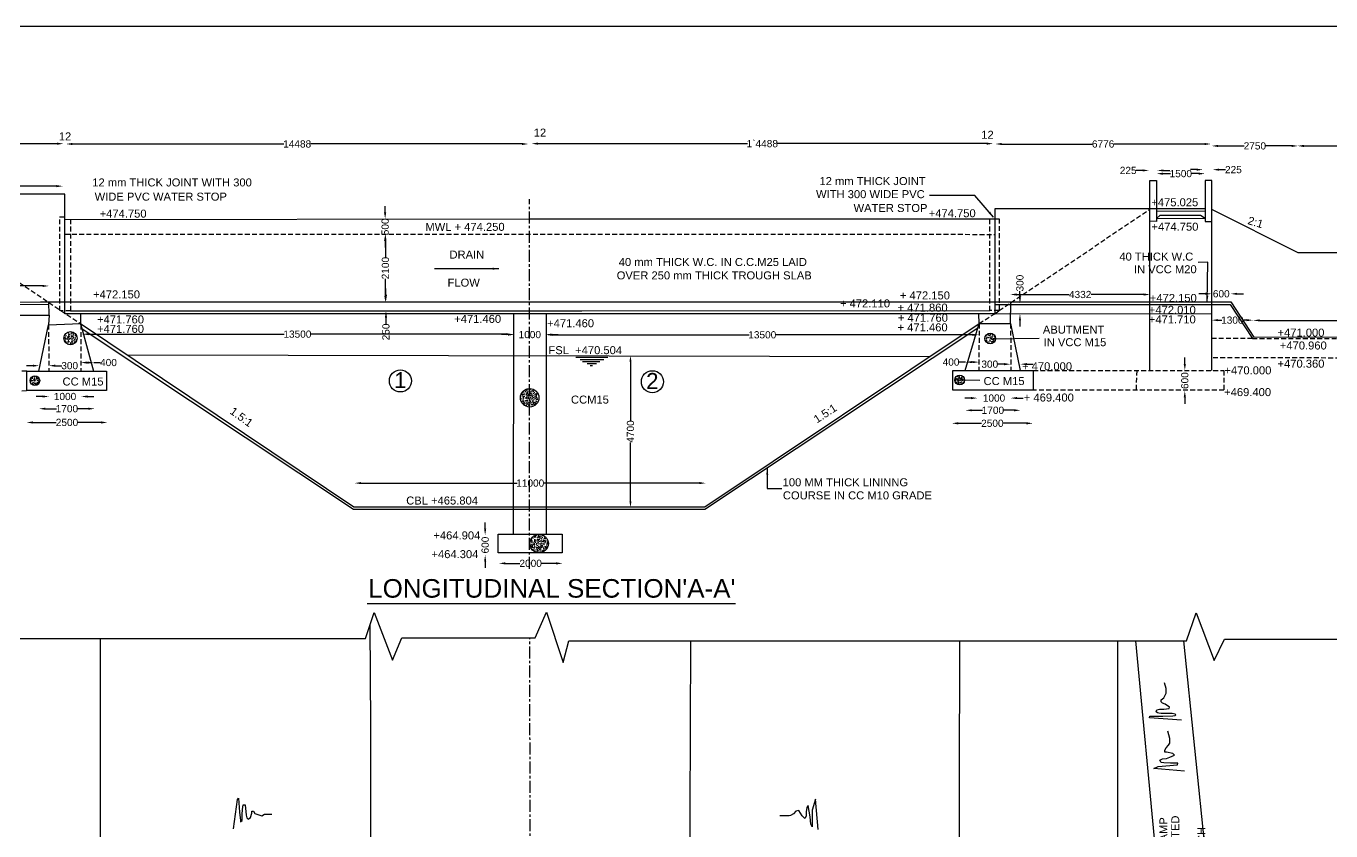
# Model space of a CAD drawing. Header units: millimetres. Extents: x 1573 to 106837, y 3347 to 74455.
# Drawn here: x 29196 to 69961, y 49293 to 74455 of the extents above; entities that cross this region are included whole.
import ezdxf

# ---------------------------------------------------------------- set-up
doc = ezdxf.new("R2010")
doc.units = ezdxf.units.MM
doc.header["$MEASUREMENT"] = 0
doc.linetypes.add('CENTER', pattern=[2, 1.25, -0.25, 0.25, -0.25])
doc.linetypes.add('DASHED', pattern=[0.75, 0.5, -0.25])
for name, color, linetype in [('DIM', 7, 'Continuous'), ('DWG', 7, 'Continuous'), ('TXT', 7, 'Continuous')]:
    doc.layers.add(name, color=color, linetype=linetype)
doc.styles.get("Standard").update_dxf_attribs({"font": 'arial.ttf'})
doc.dimstyles.new('Civil', dxfattribs={"dimtxt": 225, "dimasz": 200, "dimexe": 0.1, "dimexo": 0.0625, "dimgap": 0.09, "dimtad": 0, "dimdec": 0, "dimzin": 12, "dimdsep": 46, "dimtxsty": 'Standard', "dimcen": 0.1, "dimse1": 1, "dimse2": 1, "dimadec": 0, "dimazin": 2, "dimtfac": 1, "dimtdec": 0, "dimtofl": 0, "dimtmove": 0, "dimatfit": 3, "dimfxl": 1, "dimfrac": 1, "dimtolj": 1, "dimtzin": 0, "dimarcsym": 0})
pattern_1 = [(50, (0, 0), (143.45204, -12.55043), [15, -165]), (355, (0, 0), (-27.75027, 150.43843), [12, -132]), (100.45144, (11.95, -1.05), (115.70177, 137.888), [12.74804, -140.22842]), (46.1842, (0, 40), (213.44827, -33.10386), [22.5, -247.5]), (96.63564, (17.79, 37.24), (186.9324, 194.8237), [19.12207, -210.34275]), (351.18416, (0, 40), (186.9324, 194.8237), [18, -198]), (21, (20, 30), (119.38141, -80.52378), [15, -165]), (326, (20, 30), (48.66307, 145.03), [12, -132]), (71.45144, (29.95, 23.29), (168.04448, 64.50623), [12.74804, -140.22842]), (37.5, (0, 0), (2.43197, 66.57877), [0, -130.4, 0, -134, 0, -132.5]), (7.5, (0, 0), (52.61391, 78.88234), [0, -76.4, 0, -127.4, 0, -50.5]), (327.5, (-44.6, 0), (106.764487, -4.510974), [0, -50, 0, -156, 0, -207]), (317.5, (-64.6, 0), (116.63723, 20.021), [0, -65, 0, -103.6, 0, -147])]

# ---------------------------------------------------------------- blocks, each defined once
blk = doc.blocks.new('*D14')
at = {"layer": 'Defpoints', "color": 0, "transparency": 16777216}
for p in [(19773, 70697), (30365, 70778), (30365, 70697)]:
    blk.add_point(p, dxfattribs=at)
at = {"layer": 'DIM', "color": 0, "lineweight": -2, "transparency": 16777216}
for p, q in [((19973, 70778), (24656, 70778)), ((30165, 70778), (25482, 70778))]:
    blk.add_line(p, q, dxfattribs=at)
at = {"layer": 'DIM', "color": 0, "transparency": 16777216}
for points in [[(19973, 70811), (19973, 70744), (19773, 70778)], [(30165, 70811), (30165, 70744), (30365, 70778)]]:
    blk.add_solid(points, dxfattribs=at)
at = {"layer": 'DIM', "color": 0, "transparency": 16777216, "insert": (25069, 70778), "char_height": 225, "attachment_point": 5}
blk.add_mtext('\\A1;10638', dxfattribs=at)
blk = doc.blocks.new('*D15')
at = {"layer": 'Defpoints', "color": 0, "transparency": 16777216}
for p in [(30442, 70769), (44888, 70769), (44888, 70769)]:
    blk.add_point(p, dxfattribs=at)
at = {"layer": 'DIM', "color": 0, "lineweight": -2, "transparency": 16777216}
for p, q in [((30642, 70769), (37252, 70769)), ((44688, 70769), (38078, 70769))]:
    blk.add_line(p, q, dxfattribs=at)
at = {"layer": 'DIM', "color": 0, "transparency": 16777216}
for points in [[(30642, 70802), (30642, 70736), (30442, 70769)], [(44688, 70802), (44688, 70736), (44888, 70769)]]:
    blk.add_solid(points, dxfattribs=at)
at = {"layer": 'DIM', "color": 0, "transparency": 16777216, "insert": (37665, 70769), "char_height": 225, "attachment_point": 5}
blk.add_mtext('\\A1;14488', dxfattribs=at)
blk = doc.blocks.new('*D16')
at = {"layer": 'Defpoints', "color": 0, "transparency": 16777216}
for p in [(44985, 70738), (59408, 70779), (59408, 70738)]:
    blk.add_point(p, dxfattribs=at)
at = {"layer": 'DIM', "color": 0, "lineweight": -2, "transparency": 16777216}
for p, q in [((45185, 70779), (51731, 70779)), ((59208, 70779), (52662, 70779))]:
    blk.add_line(p, q, dxfattribs=at)
at = {"layer": 'DIM', "color": 0, "transparency": 16777216}
for points in [[(45185, 70813), (45185, 70746), (44985, 70779)], [(59208, 70813), (59208, 70746), (59408, 70779)]]:
    blk.add_solid(points, dxfattribs=at)
at = {"layer": 'DIM', "color": 0, "transparency": 16777216, "insert": (52196, 70779), "char_height": 225, "attachment_point": 5}
blk.add_mtext('\\A1;1`4488', dxfattribs=at)
blk = doc.blocks.new('*D17')
at = {"layer": 'Defpoints', "color": 0, "transparency": 16777216}
for p in [(59475, 70748), (66213, 70768), (66213, 70748)]:
    blk.add_point(p, dxfattribs=at)
at = {"layer": 'DIM', "color": 0, "lineweight": -2, "transparency": 16777216}
for p, q in [((59675, 70768), (62507, 70768)), ((66013, 70768), (63181, 70768))]:
    blk.add_line(p, q, dxfattribs=at)
at = {"layer": 'DIM', "color": 0, "transparency": 16777216}
for points in [[(59675, 70801), (59675, 70735), (59475, 70768)], [(66013, 70801), (66013, 70735), (66213, 70768)]]:
    blk.add_solid(points, dxfattribs=at)
at = {"layer": 'DIM', "color": 0, "transparency": 16777216, "insert": (62844, 70768), "char_height": 225, "attachment_point": 5}
blk.add_mtext('\\A1;6776', dxfattribs=at)
blk = doc.blocks.new('*D18')
at = {"layer": 'Defpoints', "color": 0, "transparency": 16777216}
for p in [(66237, 70789), (68932, 70789), (68932, 70708)]:
    blk.add_point(p, dxfattribs=at)
at = {"layer": 'DIM', "color": 0, "lineweight": -2, "transparency": 16777216}
for p, q in [((66437, 70708), (67247, 70708)), ((68732, 70708), (67922, 70708))]:
    blk.add_line(p, q, dxfattribs=at)
at = {"layer": 'DIM', "color": 0, "transparency": 16777216}
for points in [[(66437, 70741), (66437, 70674), (66237, 70708)], [(68732, 70741), (68732, 70674), (68932, 70708)]]:
    blk.add_solid(points, dxfattribs=at)
at = {"layer": 'DIM', "color": 0, "transparency": 16777216, "insert": (67585, 70708), "char_height": 225, "attachment_point": 5}
blk.add_mtext('\\A1;2750', dxfattribs=at)
blk = doc.blocks.new('*D19')
at = {"layer": 'Defpoints', "color": 0, "transparency": 16777216}
for p in [(68917, 70576), (78979, 70708), (78979, 70576)]:
    blk.add_point(p, dxfattribs=at)
at = {"layer": 'DIM', "color": 0, "lineweight": -2, "transparency": 16777216}
for p, q in [((69117, 70708), (73536, 70708)), ((78779, 70708), (74361, 70708))]:
    blk.add_line(p, q, dxfattribs=at)
at = {"layer": 'DIM', "color": 0, "transparency": 16777216}
for points in [[(69117, 70741), (69117, 70674), (68917, 70708)], [(78779, 70741), (78779, 70674), (78979, 70708)]]:
    blk.add_solid(points, dxfattribs=at)
at = {"layer": 'DIM', "color": 0, "transparency": 16777216, "insert": (73948, 70708), "char_height": 225, "attachment_point": 5}
blk.add_mtext('\\A1;10050', dxfattribs=at)
blk = doc.blocks.new('*D26')
at = {"layer": 'Defpoints', "color": 0, "transparency": 16777216}
for p in [(67531, 65268), (67531, 65254), (79484, 65268)]:
    blk.add_point(p, dxfattribs=at)
at = {"layer": 'DIM', "color": 0, "lineweight": -2, "transparency": 16777216}
for p, q in [((67731, 65254), (73095, 65254)), ((79284, 65254), (73920, 65254))]:
    blk.add_line(p, q, dxfattribs=at)
at = {"layer": 'DIM', "color": 0, "transparency": 16777216}
for points in [[(67731, 65287), (67731, 65221), (67531, 65254)], [(79284, 65287), (79284, 65221), (79484, 65254)]]:
    blk.add_solid(points, dxfattribs=at)
at = {"layer": 'DIM', "color": 0, "transparency": 16777216, "insert": (73507, 65254), "char_height": 225, "attachment_point": 5}
blk.add_mtext('\\A1;12000', dxfattribs=at)
blk = doc.blocks.new('*D27')
at = {"layer": 'Defpoints', "color": 0, "transparency": 16777216}
for p in [(66232, 65261), (66232, 65232), (67531, 65232)]:
    blk.add_point(p, dxfattribs=at)
at = {"layer": 'DIM', "color": 0, "lineweight": -2, "transparency": 16777216}
for p, q in [((66432, 65261), (66556, 65261)), ((67331, 65261), (67206, 65261))]:
    blk.add_line(p, q, dxfattribs=at)
at = {"layer": 'DIM', "color": 0, "transparency": 16777216}
for points in [[(66432, 65294), (66432, 65228), (66232, 65261)], [(67331, 65294), (67331, 65228), (67531, 65261)]]:
    blk.add_solid(points, dxfattribs=at)
at = {"layer": 'DIM', "color": 0, "transparency": 16777216, "insert": (66881, 65261), "char_height": 225, "attachment_point": 5}
blk.add_mtext('\\A1;1300', dxfattribs=at)
blk = doc.blocks.new('*D28')
at = {"layer": 'Defpoints', "color": 0, "transparency": 16777216}
for p in [(66239, 66055), (66830, 66085), (66830, 66055)]:
    blk.add_point(p, dxfattribs=at)
at = {"layer": 'DIM', "color": 0, "lineweight": -2, "transparency": 16777216}
for p, q in [((66039, 66085), (65839, 66085)), ((67030, 66085), (67230, 66085))]:
    blk.add_line(p, q, dxfattribs=at)
at = {"layer": 'DIM', "color": 0, "transparency": 16777216}
for points in [[(66039, 66118), (66039, 66051), (66239, 66085)], [(67030, 66118), (67030, 66051), (66830, 66085)]]:
    blk.add_solid(points, dxfattribs=at)
at = {"layer": 'DIM', "color": 0, "transparency": 16777216, "insert": (66535, 66085), "char_height": 225, "attachment_point": 5}
blk.add_mtext('\\A1;600', dxfattribs=at)
blk = doc.blocks.new('*D29')
at = {"layer": 'Defpoints', "color": 0, "transparency": 16777216}
for p in [(65397, 63692), (65477, 63692), (65477, 63050)]:
    blk.add_point(p, dxfattribs=at)
at = {"layer": 'DIM', "color": 0, "lineweight": -2, "transparency": 16777216}
for p, q in [((65397, 63892), (65397, 64092)), ((65397, 62850), (65397, 62650))]:
    blk.add_line(p, q, dxfattribs=at)
at = {"layer": 'DIM', "color": 0, "transparency": 16777216}
for points in [[(65363, 63892), (65430, 63892), (65397, 63692)], [(65363, 62850), (65430, 62850), (65397, 63050)]]:
    blk.add_solid(points, dxfattribs=at)
at = {"layer": 'DIM', "color": 0, "transparency": 16777216, "insert": (65397, 63371), "char_height": 225, "attachment_point": 5, "rotation": 90}
blk.add_mtext('\\A1;600', dxfattribs=at)
blk = doc.blocks.new('*D30')
at = {"layer": 'Defpoints', "color": 0, "transparency": 16777216}
for p in [(58118, 62036), (60650, 62036), (60650, 62036)]:
    blk.add_point(p, dxfattribs=at)
at = {"layer": 'DIM', "color": 0, "lineweight": -2, "transparency": 16777216}
for p, q in [((58318, 62036), (59047, 62036)), ((60450, 62036), (59722, 62036))]:
    blk.add_line(p, q, dxfattribs=at)
at = {"layer": 'DIM', "color": 0, "transparency": 16777216}
for points in [[(58318, 62069), (58318, 62002), (58118, 62036)], [(60450, 62069), (60450, 62002), (60650, 62036)]]:
    blk.add_solid(points, dxfattribs=at)
at = {"layer": 'DIM', "color": 0, "transparency": 16777216, "insert": (59384, 62036), "char_height": 225, "attachment_point": 5}
blk.add_mtext('\\A1;2500', dxfattribs=at)
blk = doc.blocks.new('*D31')
at = {"layer": 'Defpoints', "color": 0, "transparency": 16777216}
for p in [(58539, 62463), (60262, 62463), (60262, 62443)]:
    blk.add_point(p, dxfattribs=at)
at = {"layer": 'DIM', "color": 0, "lineweight": -2, "transparency": 16777216}
for p, q in [((58739, 62443), (59075, 62443)), ((60062, 62443), (59726, 62443))]:
    blk.add_line(p, q, dxfattribs=at)
at = {"layer": 'DIM', "color": 0, "transparency": 16777216}
for points in [[(58739, 62476), (58739, 62410), (58539, 62443)], [(60062, 62476), (60062, 62410), (60262, 62443)]]:
    blk.add_solid(points, dxfattribs=at)
at = {"layer": 'DIM', "color": 0, "transparency": 16777216, "insert": (59401, 62443), "char_height": 225, "attachment_point": 5}
blk.add_mtext('\\A1;1700', dxfattribs=at)
blk = doc.blocks.new('*D32')
at = {"layer": 'Defpoints', "color": 0, "transparency": 16777216}
for p in [(58921, 62805), (59951, 62825), (59951, 62805)]:
    blk.add_point(p, dxfattribs=at)
at = {"layer": 'DIM', "color": 0, "lineweight": -2, "transparency": 16777216}
for p, q in [((58721, 62825), (58521, 62825)), ((60151, 62825), (60351, 62825))]:
    blk.add_line(p, q, dxfattribs=at)
at = {"layer": 'DIM', "color": 0, "transparency": 16777216}
for points in [[(58721, 62858), (58721, 62791), (58921, 62825)], [(60151, 62858), (60151, 62791), (59951, 62825)]]:
    blk.add_solid(points, dxfattribs=at)
at = {"layer": 'DIM', "color": 0, "transparency": 16777216, "insert": (59436, 62825), "char_height": 225, "attachment_point": 5}
blk.add_mtext('\\A1;1000', dxfattribs=at)
blk = doc.blocks.new('*D33')
at = {"layer": 'Defpoints', "color": 0, "transparency": 16777216}
for p in [(58546, 63950), (58546, 63918), (58967, 63918)]:
    blk.add_point(p, dxfattribs=at)
at = {"layer": 'DIM', "color": 0, "lineweight": -2, "transparency": 16777216}
for p, q in [((58546, 63950), (58346, 63950)), ((58767, 63950), (58746, 63950))]:
    blk.add_line(p, q, dxfattribs=at)
at = {"layer": 'DIM', "color": 0, "transparency": 16777216}
for points in [[(58746, 63983), (58746, 63917), (58546, 63950)], [(58767, 63983), (58767, 63917), (58967, 63950)]]:
    blk.add_solid(points, dxfattribs=at)
at = {"layer": 'DIM', "color": 0, "transparency": 16777216, "insert": (58093, 63950), "char_height": 225, "attachment_point": 5}
blk.add_mtext('\\A1;400', dxfattribs=at)
blk = doc.blocks.new('*D34')
at = {"layer": 'Defpoints', "color": 0, "transparency": 16777216}
for p in [(59951, 63885), (59951, 63860), (60262, 63860)]:
    blk.add_point(p, dxfattribs=at)
at = {"layer": 'DIM', "color": 0, "lineweight": -2, "transparency": 16777216}
for p, q in [((59751, 63885), (59551, 63885)), ((60462, 63885), (60662, 63885))]:
    blk.add_line(p, q, dxfattribs=at)
at = {"layer": 'DIM', "color": 0, "transparency": 16777216}
for points in [[(59751, 63919), (59751, 63852), (59951, 63885)], [(60462, 63919), (60462, 63852), (60262, 63885)]]:
    blk.add_solid(points, dxfattribs=at)
at = {"layer": 'DIM', "color": 0, "transparency": 16777216, "insert": (59303, 63885), "char_height": 225, "attachment_point": 5}
blk.add_mtext('\\A1;300', dxfattribs=at)
blk = doc.blocks.new('*D35')
at = {"layer": 'Defpoints', "color": 0, "transparency": 16777216}
for p in [(60246, 65772), (60264, 65772), (60264, 65458)]:
    blk.add_point(p, dxfattribs=at)
at = {"layer": 'DIM', "color": 0, "lineweight": -2, "transparency": 16777216}
for p, q in [((60246, 65972), (60246, 66172)), ((60246, 65258), (60246, 65058))]:
    blk.add_line(p, q, dxfattribs=at)
at = {"layer": 'DIM', "color": 0, "transparency": 16777216}
for points in [[(60213, 65972), (60279, 65972), (60246, 65772)], [(60213, 65258), (60279, 65258), (60246, 65458)]]:
    blk.add_solid(points, dxfattribs=at)
at = {"layer": 'DIM', "color": 0, "transparency": 16777216, "insert": (60246, 66420), "char_height": 225, "attachment_point": 5, "rotation": 90}
blk.add_mtext('\\A1;300', dxfattribs=at)
blk = doc.blocks.new('*D36')
at = {"layer": 'Defpoints', "color": 0, "transparency": 16777216}
for p in [(59943, 66050), (64311, 66062), (64311, 66050)]:
    blk.add_point(p, dxfattribs=at)
at = {"layer": 'DIM', "color": 0, "lineweight": -2, "transparency": 16777216}
for p, q in [((60143, 66062), (61788, 66062)), ((64111, 66062), (62467, 66062))]:
    blk.add_line(p, q, dxfattribs=at)
at = {"layer": 'DIM', "color": 0, "transparency": 16777216}
for points in [[(60143, 66096), (60143, 66029), (59943, 66062)], [(64111, 66096), (64111, 66029), (64311, 66062)]]:
    blk.add_solid(points, dxfattribs=at)
at = {"layer": 'DIM', "color": 0, "transparency": 16777216, "insert": (62127, 66062), "char_height": 225, "attachment_point": 5}
blk.add_mtext('\\A1;4332', dxfattribs=at)
blk = doc.blocks.new('*D37')
at = {"layer": 'Defpoints', "color": 0, "transparency": 16777216}
for p in [(64279, 69966), (64279, 69941), (64530, 69966)]:
    blk.add_point(p, dxfattribs=at)
at = {"layer": 'DIM', "color": 0, "lineweight": -2, "transparency": 16777216}
for p, q in [((64079, 69941), (63879, 69941)), ((64730, 69941), (64930, 69941))]:
    blk.add_line(p, q, dxfattribs=at)
at = {"layer": 'DIM', "color": 0, "transparency": 16777216}
for points in [[(64079, 69974), (64079, 69908), (64279, 69941)], [(64730, 69974), (64730, 69908), (64530, 69941)]]:
    blk.add_solid(points, dxfattribs=at)
at = {"layer": 'DIM', "color": 0, "transparency": 16777216, "insert": (63628, 69941), "char_height": 225, "attachment_point": 5}
blk.add_mtext('\\A1;225', dxfattribs=at)
blk = doc.blocks.new('*D38')
at = {"layer": 'Defpoints', "color": 0, "transparency": 16777216}
for p in [(64514, 69899), (66028, 69899), (66028, 69841)]:
    blk.add_point(p, dxfattribs=at)
at = {"layer": 'DIM', "color": 0, "lineweight": -2, "transparency": 16777216}
for p, q in [((64714, 69841), (64946, 69841)), ((65828, 69841), (65596, 69841))]:
    blk.add_line(p, q, dxfattribs=at)
at = {"layer": 'DIM', "color": 0, "transparency": 16777216}
for points in [[(64714, 69874), (64714, 69807), (64514, 69841)], [(65828, 69874), (65828, 69807), (66028, 69841)]]:
    blk.add_solid(points, dxfattribs=at)
at = {"layer": 'DIM', "color": 0, "transparency": 16777216, "insert": (65271, 69841), "char_height": 225, "attachment_point": 5}
blk.add_mtext('\\A1;1500', dxfattribs=at)
blk = doc.blocks.new('*D39')
at = {"layer": 'Defpoints', "color": 0, "transparency": 16777216}
for p in [(65970, 69958), (66263, 69966), (66263, 69958)]:
    blk.add_point(p, dxfattribs=at)
at = {"layer": 'DIM', "color": 0, "lineweight": -2, "transparency": 16777216}
for p, q in [((65770, 69966), (65570, 69966)), ((66463, 69966), (66663, 69966))]:
    blk.add_line(p, q, dxfattribs=at)
at = {"layer": 'DIM', "color": 0, "transparency": 16777216}
for points in [[(65770, 69999), (65770, 69933), (65970, 69966)], [(66463, 69999), (66463, 69933), (66263, 69966)]]:
    blk.add_solid(points, dxfattribs=at)
at = {"layer": 'DIM', "color": 0, "transparency": 16777216, "insert": (66914, 69966), "char_height": 225, "attachment_point": 5}
blk.add_mtext('\\A1;225', dxfattribs=at)
blk = doc.blocks.new('*D40')
at = {"layer": 'Defpoints', "color": 0, "transparency": 16777216}
for p in [(45439, 64802), (45439, 64759), (58954, 64759)]:
    blk.add_point(p, dxfattribs=at)
at = {"layer": 'DIM', "color": 0, "lineweight": -2, "transparency": 16777216}
for p, q in [((45639, 64802), (51784, 64802)), ((58754, 64802), (52609, 64802))]:
    blk.add_line(p, q, dxfattribs=at)
at = {"layer": 'DIM', "color": 0, "transparency": 16777216}
for points in [[(45639, 64836), (45639, 64769), (45439, 64802)], [(58754, 64836), (58754, 64769), (58954, 64802)]]:
    blk.add_solid(points, dxfattribs=at)
at = {"layer": 'DIM', "color": 0, "transparency": 16777216, "insert": (52196, 64802), "char_height": 225, "attachment_point": 5}
blk.add_mtext('\\A1;13500', dxfattribs=at)
blk = doc.blocks.new('*D41')
at = {"layer": 'Defpoints', "color": 0, "transparency": 16777216}
for p in [(44450, 64809), (44450, 64795), (45416, 64795)]:
    blk.add_point(p, dxfattribs=at)
at = {"layer": 'DIM', "color": 0, "lineweight": -2, "transparency": 16777216}
for p, q in [((44250, 64809), (44050, 64809)), ((45616, 64809), (45816, 64809))]:
    blk.add_line(p, q, dxfattribs=at)
at = {"layer": 'DIM', "color": 0, "transparency": 16777216}
for points in [[(44250, 64842), (44250, 64776), (44450, 64809)], [(45616, 64842), (45616, 64776), (45416, 64809)]]:
    blk.add_solid(points, dxfattribs=at)
at = {"layer": 'DIM', "color": 0, "transparency": 16777216, "insert": (44933, 64809), "char_height": 225, "attachment_point": 5}
blk.add_mtext('\\A1;1000', dxfattribs=at)
blk = doc.blocks.new('*D42')
at = {"layer": 'Defpoints', "color": 0, "transparency": 16777216}
for p in [(30954, 64823), (30954, 64796), (44390, 64796)]:
    blk.add_point(p, dxfattribs=at)
at = {"layer": 'DIM', "color": 0, "lineweight": -2, "transparency": 16777216}
for p, q in [((31154, 64823), (37260, 64823)), ((44190, 64823), (38085, 64823))]:
    blk.add_line(p, q, dxfattribs=at)
at = {"layer": 'DIM', "color": 0, "transparency": 16777216}
for points in [[(31154, 64857), (31154, 64790), (30954, 64823)], [(44190, 64857), (44190, 64790), (44390, 64823)]]:
    blk.add_solid(points, dxfattribs=at)
at = {"layer": 'DIM', "color": 0, "transparency": 16777216, "insert": (37672, 64823), "char_height": 225, "attachment_point": 5}
blk.add_mtext('\\A1;13500', dxfattribs=at)
blk = doc.blocks.new('*D43')
at = {"layer": 'Defpoints', "color": 0, "transparency": 16777216}
for p in [(39464, 60085), (50429, 60167), (50429, 60085)]:
    blk.add_point(p, dxfattribs=at)
at = {"layer": 'DIM', "color": 0, "lineweight": -2, "transparency": 16777216}
for p, q in [((39664, 60167), (44534, 60167)), ((50229, 60167), (45359, 60167))]:
    blk.add_line(p, q, dxfattribs=at)
at = {"layer": 'DIM', "color": 0, "transparency": 16777216}
for points in [[(39664, 60201), (39664, 60134), (39464, 60167)], [(50229, 60201), (50229, 60134), (50429, 60167)]]:
    blk.add_solid(points, dxfattribs=at)
at = {"layer": 'DIM', "color": 0, "transparency": 16777216, "insert": (44947, 60167), "char_height": 225, "attachment_point": 5}
blk.add_mtext('\\A1;11000', dxfattribs=at)
blk = doc.blocks.new('*D44')
at = {"layer": 'Defpoints', "color": 0, "transparency": 16777216}
for p in [(43538, 58540), (43580, 58540), (43580, 57919)]:
    blk.add_point(p, dxfattribs=at)
at = {"layer": 'DIM', "color": 0, "lineweight": -2, "transparency": 16777216}
for p, q in [((43538, 58740), (43538, 58940)), ((43538, 57719), (43538, 57519))]:
    blk.add_line(p, q, dxfattribs=at)
at = {"layer": 'DIM', "color": 0, "transparency": 16777216}
for points in [[(43505, 58740), (43571, 58740), (43538, 58540)], [(43505, 57719), (43571, 57719), (43538, 57919)]]:
    blk.add_solid(points, dxfattribs=at)
at = {"layer": 'DIM', "color": 0, "transparency": 16777216, "insert": (43538, 58230), "char_height": 225, "attachment_point": 5, "rotation": 90}
blk.add_mtext('\\A1;600', dxfattribs=at)
blk = doc.blocks.new('*D45')
at = {"layer": 'Defpoints', "color": 0, "transparency": 16777216}
for p in [(43966, 57740), (45955, 57740), (45955, 57657)]:
    blk.add_point(p, dxfattribs=at)
at = {"layer": 'DIM', "color": 0, "lineweight": -2, "transparency": 16777216}
for p, q in [((44166, 57657), (44623, 57657)), ((45755, 57657), (45298, 57657))]:
    blk.add_line(p, q, dxfattribs=at)
at = {"layer": 'DIM', "color": 0, "transparency": 16777216}
for points in [[(44166, 57691), (44166, 57624), (43966, 57657)], [(45755, 57691), (45755, 57624), (45955, 57657)]]:
    blk.add_solid(points, dxfattribs=at)
at = {"layer": 'DIM', "color": 0, "transparency": 16777216, "insert": (44960, 57657), "char_height": 225, "attachment_point": 5}
blk.add_mtext('\\A1;2000', dxfattribs=at)
blk = doc.blocks.new('*D46')
at = {"layer": 'Defpoints', "color": 0, "transparency": 16777216}
for p in [(48078, 64159), (48163, 64159), (48163, 59402)]:
    blk.add_point(p, dxfattribs=at)
at = {"layer": 'DIM', "color": 0, "lineweight": -2, "transparency": 16777216}
for p, q in [((48078, 63959), (48078, 62121)), ((48078, 59602), (48078, 61440))]:
    blk.add_line(p, q, dxfattribs=at)
at = {"layer": 'DIM', "color": 0, "transparency": 16777216}
for points in [[(48045, 63959), (48111, 63959), (48078, 64159)], [(48045, 59602), (48111, 59602), (48078, 59402)]]:
    blk.add_solid(points, dxfattribs=at)
at = {"layer": 'DIM', "color": 0, "transparency": 16777216, "insert": (48078, 61781), "char_height": 225, "attachment_point": 5, "rotation": 90}
blk.add_mtext('\\A1;4700', dxfattribs=at)
blk = doc.blocks.new('*D47')
at = {"layer": 'Defpoints', "color": 0, "transparency": 16777216}
for p in [(40413, 65854), (40413, 65544), (40439, 65544)]:
    blk.add_point(p, dxfattribs=at)
at = {"layer": 'DIM', "color": 0, "lineweight": -2, "transparency": 16777216}
for p, q in [((40439, 66054), (40439, 66254)), ((40439, 65344), (40439, 65144))]:
    blk.add_line(p, q, dxfattribs=at)
at = {"layer": 'DIM', "color": 0, "transparency": 16777216}
for points in [[(40406, 66054), (40473, 66054), (40439, 65854)], [(40406, 65344), (40473, 65344), (40439, 65544)]]:
    blk.add_solid(points, dxfattribs=at)
at = {"layer": 'DIM', "color": 0, "transparency": 16777216, "insert": (40439, 64893), "char_height": 225, "attachment_point": 5, "rotation": 90}
blk.add_mtext('\\A1;250', dxfattribs=at)
blk = doc.blocks.new('*D48')
at = {"layer": 'Defpoints', "color": 0, "transparency": 16777216}
for p in [(40350, 67958), (40422, 67958), (40350, 65819)]:
    blk.add_point(p, dxfattribs=at)
at = {"layer": 'DIM', "color": 0, "lineweight": -2, "transparency": 16777216}
for p, q in [((40422, 67758), (40422, 67226)), ((40422, 66019), (40422, 66551))]:
    blk.add_line(p, q, dxfattribs=at)
at = {"layer": 'DIM', "color": 0, "transparency": 16777216}
for points in [[(40388, 67758), (40455, 67758), (40422, 67958)], [(40388, 66019), (40455, 66019), (40422, 65819)]]:
    blk.add_solid(points, dxfattribs=at)
at = {"layer": 'DIM', "color": 0, "transparency": 16777216, "insert": (40422, 66888), "char_height": 225, "attachment_point": 5, "rotation": 90}
blk.add_mtext('\\A1;2100', dxfattribs=at)
blk = doc.blocks.new('*D49')
at = {"layer": 'Defpoints', "color": 0, "transparency": 16777216}
for p in [(40342, 68428), (40413, 68428), (40342, 67931)]:
    blk.add_point(p, dxfattribs=at)
at = {"layer": 'DIM', "color": 0, "lineweight": -2, "transparency": 16777216}
for p, q in [((40413, 68628), (40413, 68828)), ((40413, 67731), (40413, 67531))]:
    blk.add_line(p, q, dxfattribs=at)
at = {"layer": 'DIM', "color": 0, "transparency": 16777216}
for points in [[(40379, 68628), (40446, 68628), (40413, 68428)], [(40379, 67731), (40446, 67731), (40413, 67931)]]:
    blk.add_solid(points, dxfattribs=at)
at = {"layer": 'DIM', "color": 0, "transparency": 16777216, "insert": (40413, 68179), "char_height": 225, "attachment_point": 5, "rotation": 90}
blk.add_mtext('\\A1;500', dxfattribs=at)
blk = doc.blocks.new('*D50')
at = {"layer": 'Defpoints', "color": 0, "transparency": 16777216}
for p in [(29212, 62050), (31736, 62063), (31736, 62050)]:
    blk.add_point(p, dxfattribs=at)
at = {"layer": 'DIM', "color": 0, "lineweight": -2, "transparency": 16777216}
for p, q in [((29412, 62063), (30136, 62063)), ((31536, 62063), (30812, 62063))]:
    blk.add_line(p, q, dxfattribs=at)
at = {"layer": 'DIM', "color": 0, "transparency": 16777216}
for points in [[(29412, 62096), (29412, 62029), (29212, 62063)], [(31536, 62096), (31536, 62029), (31736, 62063)]]:
    blk.add_solid(points, dxfattribs=at)
at = {"layer": 'DIM', "color": 0, "transparency": 16777216, "insert": (30474, 62063), "char_height": 225, "attachment_point": 5}
blk.add_mtext('\\A1;2500', dxfattribs=at)
blk = doc.blocks.new('*D51')
at = {"layer": 'Defpoints', "color": 0, "transparency": 16777216}
for p in [(29600, 62475), (31341, 62493), (31341, 62475)]:
    blk.add_point(p, dxfattribs=at)
at = {"layer": 'DIM', "color": 0, "lineweight": -2, "transparency": 16777216}
for p, q in [((29800, 62493), (30146, 62493)), ((31141, 62493), (30796, 62493))]:
    blk.add_line(p, q, dxfattribs=at)
at = {"layer": 'DIM', "color": 0, "transparency": 16777216}
for points in [[(29800, 62526), (29800, 62459), (29600, 62493)], [(31141, 62526), (31141, 62459), (31341, 62493)]]:
    blk.add_solid(points, dxfattribs=at)
at = {"layer": 'DIM', "color": 0, "transparency": 16777216, "insert": (30471, 62493), "char_height": 225, "attachment_point": 5}
blk.add_mtext('\\A1;1700', dxfattribs=at)
blk = doc.blocks.new('*D52')
at = {"layer": 'Defpoints', "color": 0, "transparency": 16777216}
for p in [(29910, 62844), (30917, 62874), (30917, 62844)]:
    blk.add_point(p, dxfattribs=at)
at = {"layer": 'DIM', "color": 0, "lineweight": -2, "transparency": 16777216}
for p, q in [((29710, 62874), (29510, 62874)), ((31117, 62874), (31317, 62874))]:
    blk.add_line(p, q, dxfattribs=at)
at = {"layer": 'DIM', "color": 0, "transparency": 16777216}
for points in [[(29710, 62908), (29710, 62841), (29910, 62874)], [(31117, 62908), (31117, 62841), (30917, 62874)]]:
    blk.add_solid(points, dxfattribs=at)
at = {"layer": 'DIM', "color": 0, "transparency": 16777216, "insert": (30413, 62874), "char_height": 225, "attachment_point": 5}
blk.add_mtext('\\A1;1000', dxfattribs=at)
blk = doc.blocks.new('*D54')
at = {"layer": 'Defpoints', "color": 0, "transparency": 16777216}
for p in [(29607, 63662), (29910, 63838), (29910, 63662)]:
    blk.add_point(p, dxfattribs=at)
at = {"layer": 'DIM', "color": 0, "lineweight": -2, "transparency": 16777216}
for p, q in [((29407, 63838), (29207, 63838)), ((30110, 63838), (30310, 63838))]:
    blk.add_line(p, q, dxfattribs=at)
at = {"layer": 'DIM', "color": 0, "transparency": 16777216}
for points in [[(29407, 63871), (29407, 63804), (29607, 63838)], [(30110, 63871), (30110, 63804), (29910, 63838)]]:
    blk.add_solid(points, dxfattribs=at)
at = {"layer": 'DIM', "color": 0, "transparency": 16777216, "insert": (30558, 63838), "char_height": 225, "attachment_point": 5}
blk.add_mtext('\\A1;300', dxfattribs=at)
blk = doc.blocks.new('*D55')
at = {"layer": 'Defpoints', "color": 0, "transparency": 16777216}
for p in [(30905, 63916), (31317, 63935), (31317, 63916)]:
    blk.add_point(p, dxfattribs=at)
at = {"layer": 'DIM', "color": 0, "lineweight": -2, "transparency": 16777216}
for p, q in [((31105, 63935), (31117, 63935)), ((31317, 63935), (31517, 63935))]:
    blk.add_line(p, q, dxfattribs=at)
at = {"layer": 'DIM', "color": 0, "transparency": 16777216}
for points in [[(31105, 63968), (31105, 63901), (30905, 63935)], [(31117, 63968), (31117, 63901), (31317, 63935)]]:
    blk.add_solid(points, dxfattribs=at)
at = {"layer": 'DIM', "color": 0, "transparency": 16777216, "insert": (31770, 63935), "char_height": 225, "attachment_point": 5}
blk.add_mtext('\\A1;400', dxfattribs=at)
blk = doc.blocks.new('*D56')
at = {"layer": 'Defpoints', "color": 0, "transparency": 16777216}
for p in [(24865, 66307), (29912, 66330), (29912, 66307)]:
    blk.add_point(p, dxfattribs=at)
at = {"layer": 'DIM', "color": 0, "lineweight": -2, "transparency": 16777216}
for p, q in [((25065, 66330), (27053, 66330)), ((29712, 66330), (27724, 66330))]:
    blk.add_line(p, q, dxfattribs=at)
at = {"layer": 'DIM', "color": 0, "transparency": 16777216}
for points in [[(25065, 66363), (25065, 66297), (24865, 66330)], [(29712, 66363), (29712, 66297), (29912, 66330)]]:
    blk.add_solid(points, dxfattribs=at)
at = {"layer": 'DIM', "color": 0, "transparency": 16777216, "insert": (27389, 66330), "char_height": 225, "attachment_point": 5}
blk.add_mtext('\\A1;5044', dxfattribs=at)
blk = doc.blocks.new('*D57')
at = {"layer": 'Defpoints', "color": 0, "transparency": 16777216}
for p in [(24878, 69436), (30345, 69451), (30345, 69436)]:
    blk.add_point(p, dxfattribs=at)
at = {"layer": 'DIM', "color": 0, "lineweight": -2, "transparency": 16777216}
for p, q in [((25078, 69451), (27276, 69451)), ((30145, 69451), (27948, 69451))]:
    blk.add_line(p, q, dxfattribs=at)
at = {"layer": 'DIM', "color": 0, "transparency": 16777216}
for points in [[(25078, 69484), (25078, 69418), (24878, 69451)], [(30145, 69484), (30145, 69418), (30345, 69451)]]:
    blk.add_solid(points, dxfattribs=at)
at = {"layer": 'DIM', "color": 0, "transparency": 16777216, "insert": (27612, 69451), "char_height": 225, "attachment_point": 5}
blk.add_mtext('\\A1;5538', dxfattribs=at)

msp = doc.modelspace()

# ---------------------------------------------------------------- hatches: boundary and pattern name
at = {"layer": 'DWG'}
h = msp.add_hatch(dxfattribs=at)
h.set_pattern_fill('AR-CONC', color=256, scale=20)
h.set_pattern_definition(pattern_1)
h.paths.add_polyline_path([(30786.6, 64698.5, 1), (30378.2, 64698.5, 1)])
h = msp.add_hatch(dxfattribs=at)
h.set_pattern_fill('AR-CONC', color=256, scale=20)
h.set_pattern_definition(pattern_1)
h.paths.add_polyline_path([(59148.5, 64688.1, 1), (59485.4, 64688.1, 1)])
h = msp.add_hatch(dxfattribs=at)
h.set_pattern_fill('AR-CONC', color=256, scale=20)
h.set_pattern_definition(pattern_1)
h.paths.add_polyline_path([(29620.9, 63370.6, 1), (29322.3, 63370.6, 1)])
h = msp.add_hatch(dxfattribs=at)
h.set_pattern_fill('AR-CONC', color=256, scale=20)
h.set_pattern_definition(pattern_1)
h.paths.add_polyline_path([(58515, 63389.7, 1), (58209.8, 63389.7, 1)])
h = msp.add_hatch(dxfattribs=at)
h.set_pattern_fill('AR-CONC', color=256, scale=20)
h.set_pattern_definition(pattern_1)
h.paths.add_polyline_path([(44927.7, 63125.2, 0.4142136), (44637.6, 62835.1, 0.4142136), (44927.7, 62545.1)])
h.paths.add_polyline_path([(44927.7, 63125.2), (44927.7, 62545.1, 0.4142136), (45217.7, 62835.1, 0.4142136)])
h = msp.add_hatch(dxfattribs=at)
h.set_pattern_fill('AR-CONC', color=256, scale=20)
h.set_pattern_definition(pattern_1)
h.paths.add_polyline_path([(45512.7, 58275.8, 0.39755), (45238.5, 58566.1), (45205.3, 58566.1, 0.39755), (44931.2, 58275.8, 0.39755), (45205.3, 57985.5), (45238.5, 57985.5, 0.39755)])

# ---------------------------------------------------------------- linework, layer by layer
msp.add_lwpolyline([(106836.6, 3347.6), (1816.2, 3347.6), (1816.2, 74454.9), (106836.6, 74454.9)], close=True)
for points in [[(66028.3, 68742.6), (59460, 68742.6), (59460, 65464.1), (43323.3, 65464.1), (34245, 65464.1), (30408.5, 65464.1), (30408.5, 69199.8), (24865.5, 69199.8), (24865.5, 69810.9), (24655.4, 69810.9), (24655.4, 69317), (24445.3, 69317), (24445.3, 69094.8), (24871.7, 69094.8), (24865.5, 69199.8)], [(64300.4, 63684.8), (64300.4, 69632.3), (64511.8, 69632.3), (64511.8, 68345.3), (64300.4, 68350.8)], [(88477.5, 67370.5), (76533.9, 67370.5), (68932.8, 67370.5), (66241.1, 68723.1), (66241.1, 69625.3), (66028.3, 69625.3), (66028.3, 68347.5), (66238.4, 68347.5), (66238.4, 68723.1)], [(64511.8, 68665.7), (66028.3, 68676.6)], [(64511.8, 68437.7), (64625.9, 68546.3), (65881.7, 68546.3), (66028.3, 68453.9)], [(30408.5, 68410.6), (44911.2, 68427.2), (59593.2, 68428.7)], [(64511.8, 68437.7), (66028.3, 68453.9)], [(66235.9, 63684.8), (66238.4, 68347.5)], [(2388.8, 65989.2), (11792.9, 66031.7), (19767.6, 65794.6), (29649.3, 65837.9), (52105.9, 65831.2), (66831.3, 65831.2), (67550.3, 64734.5), (81173.3, 64739.8), (88471.5, 64749.4), (88471.5, 64441)], [(29910.4, 65747.9), (19767.6, 65694.3), (11793.1, 65943.3)], [(11795.8, 64722.8), (12218.1, 64722.8), (12688, 65608), (19767.6, 65412.9), (24883.4, 65412.9), (28575.7, 65412.9), (29915.6, 65412.9), (29908.9, 65837.8)], [(59460, 65753.5), (66811.5, 65753.5), (67509.9, 64685.2)], [(59952.7, 65154.6), (59960.8, 65831.2)], [(29915.6, 65412.9), (29896.3, 65115.4)], [(30583.6, 65551.4), (35670.6, 65551.4), (46558.2, 65551.4), (59299.9, 65561.5)], [(30901.3, 65115.4), (30909.2, 65464.1)], [(44418.8, 58566.1), (44439, 65464.1)], [(45446.7, 65464.1), (45446.6, 58566.1)], [(58971.8, 65154.6), (58960.3, 65464.1)], [(59460, 65464.1), (66236.9, 65472.3)], [(29596.6, 63668), (29896.3, 65115.4), (30896.1, 65156.4), (31301, 63668)], [(30896.1, 65156.4), (39433.2, 59423.7), (50403.1, 59423.7), (58971.8, 65154.6)], [(58930.3, 65016), (50403.1, 59339.1), (39424.3, 59339.1), (30943.9, 64980.6)], [(58532.6, 63684.8), (58971.8, 65154.6), (59952.7, 65154.6), (60249.2, 63684.8)], [(32359.5, 64173.8), (57438.8, 64129.4)], [(46370.4, 64107.4), (47366.1, 64107.4)], [(46504.3, 64036.4), (47249, 64036.4)], [(46583.8, 63973.7), (47119.3, 63973.7)], [(46721.9, 63902.6), (47014.7, 63902.6)], [(46822.3, 63844.1), (46893.4, 63844.1)], [(26414.4, 55310.8), (39799, 55310.8), (40068.6, 56118.4), (40643.7, 54628.2), (40931.2, 55328.4), (45100.9, 55328.4), (45452.3, 56135.8), (45973.5, 54555.9), (46153.2, 55238.1), (65450.3, 55238.1), (65755.8, 56116.2), (66313, 54626.1), (66636.5, 55290.3), (88473.9, 55290.3)], [(39933.1, 55712.5), (39960.9, 52597.5), (39960.9, 43020.9), (39960.9, 41585.8), (39430.5, 39116.7), (44950, 39086.1), (55507.8, 39086.1), (59417.3, 39149.4), (59417.3, 27569.2), (58090.4, 27569.2), (58107.1, 33669.8)], [(31162.7, 39815), (31520.3, 41583.5), (31520.3, 45550.1), (31520.3, 52970.6), (31522.8, 55310.8)], [(49952.6, 55238.1), (49905.9, 41684.4), (50415.6, 39086.1)], [(58354.1, 55238.1), (58325.9, 41596.9), (58682, 39822.2)], [(63293.1, 55238.1), (63292.9, 47669.7), (63292.9, 40123.8)], [(63857.3, 55238.1), (64486.5, 48499.5), (64486.5, 40284.8), (64500.8, 33669.8)], [(65351.5, 55238.1), (66039.7, 48527.7), (65965.5, 39951.8), (65974.4, 33669.8)], [(65288.2, 52751.3), (64289.9, 52825.5), (64303.3, 52879.4), (64714.8, 52886.1), (65018.4, 52892.9), (65099.3, 52906.4), (65112.8, 52919.8), (65092.6, 52946.8), (65004.9, 52960.3), (64822.8, 52960.3), (64660.9, 52967), (64579.9, 52973.8), (64539.4, 52980.5), (64505.7, 53020.9), (64526, 53081.6), (64606.9, 53101.8), (64741.8, 53101.8), (64829.5, 53108.6), (64910.5, 53122), (64917.2, 53162.5), (64782.3, 53256.9), (64701.3, 53283.8), (64660.9, 53331), (64660.9, 53391.7), (64741.8, 53459.1), (64816, 53600.6), (64816, 53742.1), (64762.1, 53924.1)], [(65382.7, 51160.7), (64424.8, 51241.5), (64566.4, 51308.9), (65166.8, 51356.1), (65180.3, 51416.8), (64944.2, 51416.8), (64741.8, 51423.5), (64660.9, 51430.3), (64613.6, 51504.4), (64694.6, 51551.6), (64829.5, 51558.3), (64924, 51598.8), (65079.1, 51659.4), (65018.4, 51713.4), (64822.8, 51753.8), (64775.5, 51760.5), (64775.5, 51814.5), (64809.3, 51888.6), (64883.5, 51969.5), (64930.7, 52036.9), (64930.7, 52178.4), (64870, 52407.6)], [(35674.2, 49362.7), (35796.2, 50276.9), (35836.8, 50317.5), (35867.3, 49880.7), (35897.8, 49616.6), (35897.8, 49576), (35948.7, 49616.6), (35948.7, 49809.6), (35958.8, 49962), (35979.2, 50104.2), (35999.5, 50104.2), (36040.2, 50104.2), (36070.7, 49789.3), (36091, 49697.9), (36131.7, 49657.2), (36202.8, 49708), (36243.5, 49850.2), (36253.7, 49911.2), (36304.5, 49911.2), (36345.2, 49840.1), (36558.6, 49769), (36640, 49819.8), (36873.8, 49819.8)], [(53944.5, 49333.9), (53854.7, 50290.5), (53755, 49941.7), (53755, 49423.6), (53715.1, 49503.3), (53695.1, 49732.5), (53625.3, 50091.2), (53585.4, 50021.5), (53565.5, 49891.9), (53565.5, 49752.4), (53525.6, 49682.7), (53445.8, 49762.4), (53336.1, 49931.8), (53246.4, 49911.9), (53166.6, 49832.1), (53076.8, 49772.3), (53036.9, 49762.4), (52947.2, 49762.4), (52747.7, 49762.4)]]:
    msp.add_lwpolyline(points, dxfattribs=at)
at = {"layer": 'DWG', "linetype": 'DASHED', "ltscale": 300}
for points in [[(24865.5, 69199.8), (30896.1, 65156.4)], [(30583.6, 68410.8), (30583.6, 65551.4), (30246.9, 65558.3), (30246.9, 68492.1), (30408.5, 68492.1)], [(58971.8, 65154.6), (59460, 65464.1), (59593.2, 65561.5), (64300.4, 68724.1)], [(59593.2, 68428.7), (59593.2, 65561.5), (59299.9, 65561.5), (59308.8, 68428.6)], [(30408.5, 67951.7), (59460, 67944.1)], [(29896.3, 65115.4), (29908.1, 63668)], [(30901.3, 65115.4), (30907.2, 63668)], [(58971.8, 65154.6), (58960.4, 63684.8)], [(59952.7, 65154.6), (59964.1, 63684.8)], [(67509.9, 64685.2), (79806.6, 64685.2), (79806.6, 63203.5), (79359.9, 63203.5), (78805, 64068.8), (66236.2, 64081.8)], [(67509.9, 64685.2), (66236.5, 64691.7)], [(29214.8, 63668), (27503.5, 63668), (19386.1, 63668), (19386.1, 63008.4), (29214.8, 63057.5)], [(60659.9, 63684.8), (66617.9, 63684.8), (66617.9, 63068.2), (60659.9, 63069.6)], [(63893, 63684.8), (63873.8, 63068.8)]]:
    msp.add_lwpolyline(points, dxfattribs=at)
at = {"layer": 'DWG', "linetype": 'CENTER', "ltscale": 300}
for points in [[(44927.7, 57482.6), (44927.7, 69042.9)], [(44950, 39086.1), (44936.3, 55328.4)]]:
    msp.add_lwpolyline(points, dxfattribs=at)
at = {"layer": 'DWG'}
for points in [[(29214.8, 63668), (31712.6, 63668), (31712.6, 63057.5), (29214.8, 63057.5)], [(58144.8, 63684.8), (60659.9, 63684.8), (60659.9, 63069.6), (58144.8, 63069.6)], [(43943.2, 58566.1), (45943.4, 58566.1), (45943.4, 57985.5), (43943.2, 57985.5)]]:
    msp.add_lwpolyline(points, close=True, dxfattribs=at)
for centre, radius in [((30582.4, 64698.5), 204.2), ((59316.9, 64688.1), 168.5), ((29471.6, 63370.6), 149.3), ((58362.4, 63389.7), 152.6), ((44927.7, 62835.1), 290.1), ((45221.9, 58275.8), 290.7)]:
    msp.add_circle(centre, radius, dxfattribs=at)
at = {"layer": 'TXT'}
msp.add_line((39848.5, 56404.6), (51361.4, 56404.6), dxfattribs=at)
for centre in [(40889.9, 63363), (48763.6, 63336.5)]:
    msp.add_circle(centre, 345.5, dxfattribs=at)

# ---------------------------------------------------------------- texts
for s, height, p in [('12', 250, (30218.2, 70880.1)), ('12', 250, (45056.3, 70999.9)), ('12', 250, (59036.2, 70932.3)), ('12 mm THICK JOINT', 250, (53982.8, 69484.5)), ('12 mm THICK JOINT WITH 300', 250, (31262.1, 69442)), ('WITH 300 WIDE PVC', 250, (53875.6, 69075.1)), ('WIDE PVC WATER STOP', 250, (31337.8, 68997.8)), ('WATER STOP', 250, (55048.1, 68642.5)), ('+475.025', 250, (64350.2, 68821.5)), ('+474.750', 250, (31493.9, 68466.8)), ('+474.750', 250, (57396.3, 68477.8)), ('MWL + 474.250', 250, (41670.9, 68052.9)), ('+474.750', 250, (64354.5, 68058.2)), ('DRAIN', 250, (42423.4, 67185.8)), ('40 THICK W.C', 250, (63351.7, 67123.6)), ('40 mm THICK W.C. IN C.C.M25 LAID', 250, (47711.4, 66954.2)), ('IN VCC M20', 250, (63807.1, 66727.8)), ('FLOW', 250, (42362.9, 66309.4)), ('OVER 250 mm THICK TROUGH SLAB', 250, (47647.6, 66535.6)), ('+472.150', 250, (31288.2, 65941.7)), ('+ 472.150', 250, (56495.8, 65910)), ('+472.150', 250, (64303.5, 65830.7)), ('+ 472.110', 250, (54623.2, 65659.8)), ('+ 471.860', 250, (56423.1, 65528.9)), ('+472.010', 250, (64272.5, 65459.1)), ('+471.760', 250, (31413.1, 65158.7)), ('+471.460', 250, (42570.7, 65175.4)), ('+471.460', 250, (45473.4, 65039.8)), ('+ 471.760', 250, (56432.2, 65211.3)), ('+471.710', 250, (64272.5, 65159.7)), ('+471.760', 250, (31413.1, 64863.7)), ('+ 471.460', 250, (56423.1, 64911.8)), ('ABUTMENT', 250, (60962.4, 64840.2)), ('+471.000', 250, (68292.5, 64746.7)), ('FSL  +470.504', 250, (45514.8, 64198.1)), ('IN VCC M15', 250, (60984.9, 64447.1)), ('+470.960', 250, (68364.8, 64344.1)), ('+470.360', 250, (68292.5, 63776.3)), ('1', 500, (40693.2, 63135.8)), ('2', 500, (48566.8, 63109.2)), ('+ 470.000', 250, (60310.2, 63694.5)), ('+470.000', 250, (66634.7, 63567.9)), ('CC M15', 250, (30334.1, 63218.4)), ('CC M15', 250, (59109.4, 63232)), ('CCM15', 250, (46219.2, 62652.9)), ('+ 469.400', 250, (60366.5, 62717.2)), ('+469.400', 250, (66625.2, 62886.9)), ('100 MM THICK LININNG', 250, (52832, 60067.7)), ('CBL +465.804', 250, (41071.7, 59497.2)), ('COURSE IN CC M10 GRADE', 250, (52839.8, 59658.6)), ('+464.904', 250, (41920.6, 58406.8)), ('+464.304', 250, (41860, 57821.2)), ("LONGITUDINAL SECTION'A-A'", 580, (39884.5, 56586.2))]:
    msp.add_text(s, height=height, dxfattribs=at).set_placement(p)
for s, rotation, p in [('2:1', 343.40744, (67338.9, 68270.8)), ('1.5:1', 323.9268, (35538.2, 62361.2)), ('1.5:1', 33.18241, (53904, 62028.3)), ('GRADUALLY CONNECTED', 90, (65223.6, 45349.4)), ('INSPECTION PATH RAMP', 90, (64853, 45453.3)), ('LEVEL OR T.B.L WHICH', 90, (66038.9, 45497.8))]:
    msp.add_text(s, height=250, rotation=rotation, dxfattribs=at).set_placement(p)

# ---------------------------------------------------------------- dimensions: what is measured, and where the dimension line sits
at = {"layer": 'DIM'}
for p1, p2, distance, text, picture, middle in [((19772.6, 70696.6), (30365, 70696.6), 81.2, '10638', '*D14', (25068.8, 70777.8)), ((30441.6, 70768.8), (44887.6, 70768.8), 0.2, '14488', '*D15', (37664.6, 70769)), ((44984.8, 70738.2), (59408.1, 70738.2), 40.9, '1`4488', '*D16', (52196.4, 70779.2)), ((59474.8, 70747.9), (66213.3, 70747.9), 20.2, '6776', '*D17', (62844, 70768.2)), ((66237.1, 70788.6), (68932.5, 70788.6), -81, '2750', '*D18', (67584.8, 70707.6)), ((68917.2, 70576.2), (78979.4, 70576.2), 131.6, '10050', '*D19', (73948.3, 70707.8)), ((64530.5, 69966.1), (64279.5, 69966.1), 25.1, '225', '*D37', (63628, 69941.1)), ((64513.8, 69899.3), (66028.3, 69899.3), -58.5, '1500', '*D38', (65271.1, 69840.8)), ((65969.8, 69957.8), (66262.7, 69957.8), 8.4, '225', '*D39', (66914.1, 69966.1)), ((24878.3, 69436.2), (30345.3, 69436.2), 14.8, '5538', '*D57', (27611.8, 69451)), ((40341.6, 67930.9), (40341.6, 68427.9), -71.1, '500', '*D49', (40412.7, 68179.4)), ((40350.5, 65818.8), (40350.5, 67957.5), -71.1, '2100', '*D48', (40421.6, 66888.1)), ((24865.1, 66307), (29912.1, 66307), 23.2, '5044', '*D56', (27388.6, 66330.2)), ((60263.7, 65457.6), (60263.7, 65771.8), 17.8, '300', '*D35', (60245.9, 66420)), ((40412.7, 65854.3), (40412.7, 65543.7), 26.7, '250', '*D47', (40439.3, 64893.5)), ((59943.2, 66050.4), (64311.1, 66050.4), 11.9, '4332', '*D36', (62127.2, 66062.2)), ((66239.3, 66055.4), (66830.2, 66055.4), 29.1, '600', '*D28', (66534.8, 66084.5)), ((67530.6, 65232), (66232, 65232), -29.1, '1300', '*D27', (66881.3, 65261.1)), ((79484.3, 65268.2), (67530.6, 65268.2), 14.4, '12000', '*D26', (73507.5, 65253.9)), ((44390.3, 64795.7), (30953.9, 64795.7), -27.6, '13500', '*D42', (37672.1, 64823.3)), ((45416.3, 64795.2), (44449.7, 64795.2), -13.8, '1000', '*D41', (44933, 64809)), ((58953.8, 64759.2), (45438.8, 64759.2), -43.3, '13500', '*D40', (52196.3, 64802.4)), ((30904.6, 63916.5), (31317.1, 63916.5), 18.2, '400', '*D55', (31769.9, 63934.6)), ((48163.2, 59402.2), (48163.2, 64158.8), 85, '4700', '*D46', (48078.1, 61780.5)), ((58966.7, 63917.8), (58545.8, 63917.8), -32.3, '400', '*D33', (58093, 63950.1)), ((60261.8, 63859.5), (59951, 63859.5), -25.9, '300', '*D34', (59302.8, 63885.4)), ((65476.9, 63050.4), (65476.9, 63691.6), 80.2, '600', '*D29', (65396.7, 63371)), ((29606.5, 63662), (29909.8, 63662), 175.7, '300', '*D54', (30558, 63837.7)), ((29909.8, 62844.1), (30916.8, 62844.1), 30.3, '1000', '*D52', (30413.3, 62874.4)), ((58921.4, 62805.3), (59951, 62805.3), 19.4, '1000', '*D32', (59436.2, 62824.7)), ((29600.5, 62474.5), (31341.4, 62474.5), 18.2, '1700', '*D51', (30470.9, 62492.7)), ((58539.3, 62462.6), (60261.8, 62462.6), -19.4, '1700', '*D31', (59400.6, 62443.2)), ((29212.2, 62050.4), (31735.7, 62050.4), 12.1, '2500', '*D50', (30474, 62062.5)), ((58118.4, 62035.7), (60650.3, 62035.7), 0, '2500', '*D30', (59384.4, 62035.7)), ((39464.4, 60084.7), (50428.9, 60084.7), 82.8, '11000', '*D43', (44946.6, 60167.5)), ((43579.5, 57919.3), (43579.5, 58540), 41.4, '600', '*D44', (43538.1, 58229.7)), ((43966.2, 57740), (45954.7, 57740), -82.8, '2000', '*D45', (44960.5, 57657.3))]:
    dim = msp.add_aligned_dim(p1=p1, p2=p2, distance=distance, text=text, dimstyle='Civil', dxfattribs=at)
    dim.commit()
    dim.dimension.update_dxf_attribs({"geometry": picture, "text_midpoint": middle})

# ---------------------------------------------------------------- leaders
at = {"layer": 'TXT'}
for points in [[(59422.4, 68478.4), (58833.4, 69153.2), (57419.7, 69153.2)], [(43969.6, 66869), (41958.1, 66869)], [(66097.5, 65831.2), (66115, 67069.6), (65809.2, 67060.8)], [(59311.7, 64681.1), (60849.5, 64698.6)], [(58272, 63397.9), (58988.5, 63380.5)], [(52350.2, 60635.4), (52350.2, 60001.5), (52807.6, 60001.5)]]:
    msp.add_leader(points, dimstyle='Civil', override={"dimgap": 0.09, "dimtad": 0}, dxfattribs=at)

doc.saveas('drawing.dxf')
